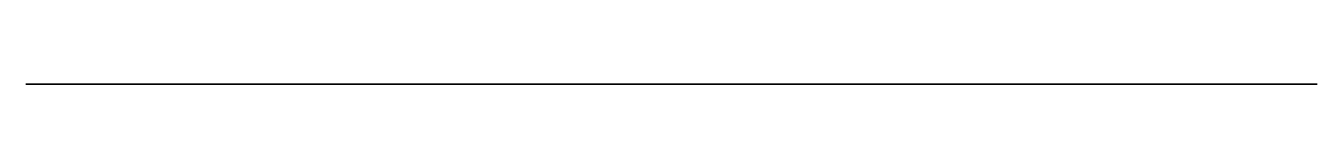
# Model space of a CAD drawing. Header units: millimetres. Extents: x 80.9 to 95.1, y 0 to 0.
import ezdxf

# ---------------------------------------------------------------- set-up
doc = ezdxf.new("R2010")
doc.units = ezdxf.units.MM
doc.layers.get('0').update_dxf_attribs({"color": 194, "true_color": 0x551cb1})

msp = doc.modelspace()

# ---------------------------------------------------------------- linework, layer by layer
at = {"color": 251, "true_color": 0x565656}
msp.add_polyline3d([(87.621, 0, 11.256), (87.39, 0, 11.558), (87.14, 0, 11.843), (87.008, 0, 11.978), (86.871, 0, 12.108), (86.73, 0, 12.233), (86.583, 0, 12.351), (86.332, 0, 12.537), (86.073, 0, 12.712), (85.541, 0, 13.042), (85.277, 0, 13.192), (85.009, 0, 13.333), (84.736, 0, 13.463), (84.458, 0, 13.585), (84.177, 0, 13.696), (83.892, 0, 13.797), (83.603, 0, 13.888), (83.311, 0, 13.969), (83.016, 0, 14.039), (82.719, 0, 14.099), (82.42, 0, 14.149), (82.12, 0, 14.187), (81.818, 0, 14.216), (81.516, 0, 14.233), (81.213, 0, 14.24), (80.91, 0, 14.236), (80.9, 0, -5.013), (82.416, 0, -6.456), (82.416, 0, -96.412), (80.9, 0, -97.864), (80.9, 0, -117.012), (95.143, 0, -117.012), (95.143, 0, -1.497), (94.822, 0, -1.412), (94.506, 0, -1.313), (94.195, 0, -1.2), (93.889, 0, -1.074), (93.59, 0, -0.933), (93.297, 0, -0.779), (93.011, 0, -0.612), (92.733, 0, -0.431), (92.462, 0, -0.238), (92.201, 0, -0.032), (91.949, 0, 0.185), (91.706, 0, 0.414), (91.475, 0, 0.654), (91.254, 0, 0.903), (91.045, 0, 1.162), (90.848, 0, 1.43), (90.67, 0, 1.703), (90.505, 0, 1.995), (90.352, 0, 2.302), (90.21, 0, 2.623), (90.079, 0, 2.956), (89.958, 0, 3.299), (89.744, 0, 4.008), (89.563, 0, 4.732), (89.407, 0, 5.456), (89.154, 0, 6.843), (88.875, 0, 8.317), (88.689, 0, 9.041), (88.577, 0, 9.396), (88.448, 0, 9.744), (88.276, 0, 10.14), (88.08, 0, 10.525), (87.862, 0, 10.898)], close=True, dxfattribs=at)

doc.saveas('drawing.dxf')
